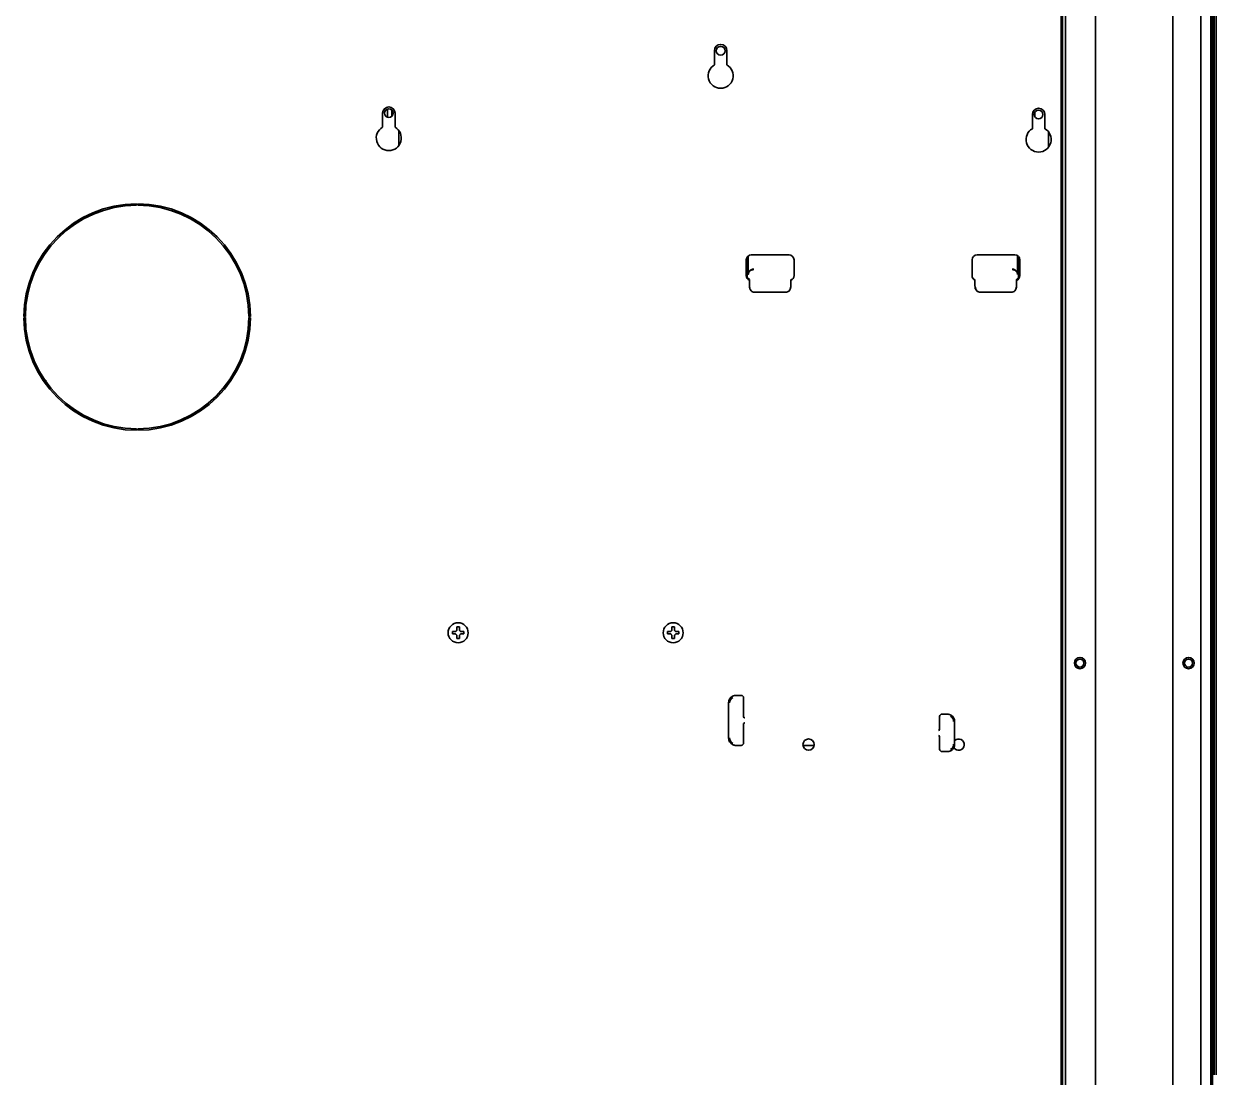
# Model space of a CAD drawing. Header units: inches. Extents: x 786 to 5593, y 691 to 5453.
# Drawn here: x 3780.4 to 4257.2, y 4626.7 to 5047.9 of the extents above; entities that cross this region are included whole.
import ezdxf

# ---------------------------------------------------------------- set-up
doc = ezdxf.new("R2010")
doc.units = ezdxf.units.IN
doc.layers.add('1', color=7, linetype='Continuous', true_color=0xffffff)

msp = doc.modelspace()

# ---------------------------------------------------------------- linework, layer by layer
at = {"layer": '1', "color": 7, "linetype": 'Continuous', "lineweight": 35}
for p, q in [((4255.74, 5281.63), (4255.74, 4302.78)), ((4256.44, 4627.59), (4256.44, 5281.58)), ((4257.24, 4627.59), (4257.24, 5281.58)), ((4195.32, 5190.28), (4195.32, 4394.28)), ((4195.77, 5188.28), (4195.77, 4396.28)), ((4196.97, 5188.28), (4196.97, 4396.28)), ((4209.04, 4394.28), (4209.04, 5190.28)), ((4239.94, 4394.28), (4239.94, 5190.28)), ((4251.16, 5190.28), (4251.16, 4394.28)), ((4255.11, 4394.28), (4255.11, 5190.28)), ((4056.59, 5031.51), (4056.59, 5037.18)), ((4061.59, 5037.18), (4061.59, 5031.51)), ((3923.88, 5006.57), (3923.88, 5012.24)), ((3925.89, 5010.56), (3925.89, 5013.92)), ((3927.54, 5013.55), (3927.54, 5010.93)), ((3928.88, 5012.24), (3928.88, 5006.57)), ((4183.74, 5006.01), (4183.74, 5011.68)), ((4184.74, 5012.57), (4184.74, 5010.77)), ((4188.74, 5011.68), (4188.74, 5006.01)), ((3930.46, 5005.13), (3930.46, 4999.34)), ((4190.23, 5004.69), (4190.23, 4998.67)), ((3825.49, 4975.98), (3825.49, 4975.38)), ((3825.99, 4975.98), (3825.99, 4975.38)), ((4069.75, 4954.74), (4069.75, 4946.5)), ((4070.15, 4947.69), (4070.15, 4955.14)), ((4071.34, 4955.53), (4086.44, 4955.53)), ((4161.64, 4955.53), (4176.74, 4955.53)), ((4177.83, 4955.21), (4177.83, 4947.69)), ((4178.23, 4946.5), (4178.23, 4954.86)), ((4069.34, 4947.23), (4069.34, 4953.53)), ((4088.44, 4953.53), (4088.44, 4947.23)), ((4159.64, 4947.23), (4159.64, 4953.53)), ((4178.74, 4953.53), (4178.74, 4947.23)), ((4069.75, 4946.5), (4070.62, 4945.63)), ((4070.63, 4945.13), (4070.63, 4944.14)), ((4087.21, 4945.13), (4087.21, 4944.14)), ((4087.77, 4945.73), (4087.25, 4945.63)), ((4160.73, 4945.63), (4160.34, 4945.71)), ((4160.77, 4944.14), (4160.77, 4945.13)), ((4177.35, 4944.14), (4177.35, 4945.13)), ((4178.23, 4946.5), (4177.36, 4945.63)), ((4070.63, 4943.26), (4070.64, 4942.66)), ((4070.85, 4941.75), (4070.87, 4941.71)), ((4072.66, 4940.61), (4085.02, 4940.61)), ((4085.77, 4940.75), (4085.82, 4940.77)), ((4087.17, 4942.67), (4087.19, 4943.26)), ((4160.79, 4943.26), (4160.81, 4942.67)), ((4162.16, 4940.77), (4162.21, 4940.75)), ((4162.96, 4940.61), (4175.32, 4940.61)), ((4177.11, 4941.71), (4177.12, 4941.75)), ((4177.34, 4942.66), (4177.35, 4943.26)), ((3780.44, 4930.93), (3781.04, 4930.92)), ((3780.44, 4930.42), (3781.04, 4930.43)), ((3871.04, 4930.93), (3870.44, 4930.92)), ((3871.04, 4930.42), (3870.44, 4930.43)), ((3825.49, 4885.38), (3825.49, 4885.98)), ((3825.99, 4885.38), (3825.99, 4885.98)), ((3951.81, 4804.42), (3951.81, 4804.92)), ((3951.81, 4803.92), (3951.81, 4804.42)), ((3956.41, 4804.92), (3956.41, 4804.42)), ((3956.41, 4804.42), (3956.41, 4803.92)), ((4037.81, 4804.42), (4037.81, 4804.92)), ((4037.81, 4803.92), (4037.81, 4804.42)), ((4042.41, 4804.92), (4042.41, 4804.42)), ((4042.41, 4804.42), (4042.41, 4803.92)), ((4065.74, 4779.37), (4065.24, 4779.37)), ((4065.74, 4779.37), (4067.24, 4779.37)), ((4068.24, 4778.37), (4068.24, 4770.87)), ((4062.24, 4762.37), (4062.24, 4776.37)), ((4146.67, 4765.72), (4146.67, 4770.87)), ((4147.67, 4771.87), (4149.17, 4771.87)), ((4149.67, 4771.87), (4149.17, 4771.87)), ((4152.67, 4768.87), (4152.67, 4759.87)), ((4068.24, 4767.87), (4068.24, 4760.37)), ((4065.24, 4759.37), (4065.74, 4759.37)), ((4067.24, 4759.37), (4065.74, 4759.37)), ((4092.01, 4759.37), (4096.47, 4759.37)), ((4146.67, 4757.87), (4146.67, 4763.01)), ((4149.17, 4756.87), (4147.67, 4756.87)), ((4149.17, 4756.87), (4149.67, 4756.87))]:
    msp.add_line(p, q, dxfattribs=at)
for centre, radius in [((4059.09, 5037.18), 1.75), ((3926.38, 5012.24), 1.75), ((4186.24, 5011.68), 1.75), ((3954.11, 4804.42), 4), ((4040.11, 4804.42), 4), ((4202.78, 4792.28), 2.25), ((4202.78, 4792.28), 1.6), ((4246.2, 4792.28), 2.25), ((4246.2, 4792.28), 1.6), ((4094.24, 4759.68), 2.25)]:
    msp.add_circle(centre, radius, dxfattribs=at)
for centre, radius, start, end in [((4059.09, 5037.18), 2.5, 0, 180), ((4059.09, 5027.18), 5, 120, 60), ((3926.38, 5012.24), 2.5, 0, 180), ((4186.24, 5011.68), 2.5, 0, 180), ((3926.38, 5002.24), 5, 120, 60), ((4186.24, 5001.68), 5, 120, 60), ((3825.74, 4930.68), 45.3, 90.3183, 179.6817), ((3825.74, 4930.68), 44.7, 90.3183, 179.6817), ((3825.74, 4930.68), 45.3, 0.3183, 89.6817), ((3825.74, 4930.68), 44.7, 0.3183, 89.6817), ((4071.34, 4953.53), 2, 90, 180), ((4086.44, 4953.53), 2, 0, 90), ((4161.64, 4953.53), 2, 90, 180), ((4176.74, 4953.53), 2, 0, 90), ((4071.34, 4947.23), 2, 180, 249.0863), ((4086.44, 4947.23), 2, 292.7967, 0), ((4161.64, 4947.23), 2, 180, 243.9689), ((4176.74, 4947.23), 2, 287.8664, 0), ((3825.74, 4930.68), 45.3, 180.3183, 269.6817), ((3825.74, 4930.68), 44.7, 180.3183, 269.6817), ((3825.74, 4930.68), 44.7, 270.3183, 359.6817), ((3825.74, 4930.68), 45.3, 270.3183, 359.6817), ((4065.24, 4776.37), 3, 118.4197, 180), ((4065.15, 4776.37), 2.5, 118.4197, 180), ((4067.24, 4778.37), 1, 0, 90), ((4068.74, 4770.87), 0.5, 180, 232.4484), ((4068.74, 4767.87), 0.5, 127.5516, 180), ((4068.74, 4770.87), 0.5, 232.4484, 270), ((4068.74, 4767.87), 0.5, 90, 127.5516), ((4147.67, 4770.87), 1, 90, 180), ((4149.76, 4768.87), 2.5, 0, 61.5803), ((4149.67, 4768.87), 3, 0, 61.5803), ((4146.17, 4765.87), 0.5, 270, 0), ((4146.17, 4762.87), 0.5, 0, 90), ((4065.24, 4762.37), 3, 180, 241.5803), ((4065.15, 4762.37), 2.5, 180, 241.5803), ((4067.24, 4760.37), 1, 270, 0), ((4149.76, 4759.87), 2.5, 298.4197, 0), ((4149.67, 4759.87), 3, 298.4197, 0), ((4154.24, 4759.68), 2.25, 212.085, 134.1675), ((4147.67, 4757.87), 1, 180, 270)]:
    msp.add_arc(centre, radius, start, end, dxfattribs=at)
for centre, major_axis, ratio, start_param, end_param in [((4070.62, 4945.13), (0, -0.5), 0.017455, 1.570796, 3.124139), ((4087.25, 4945.13), (0, -0.5), 0.087489, 3.159046, 4.712389), ((4160.73, 4945.13), (0, -0.5), 0.087489, 1.570796, 3.124139), ((4177.36, 4945.13), (0, -0.5), 0.017455, 3.159046, 4.712389), ((4070.66, 4944.14), (0, -2), 0.017455, 4.712389, 5.168912), ((4072.64, 4942.66), (0.49, -1.98), 0.980177, 4.473906, 4.937741), ((4072.66, 4942.61), (0.89, -1.79), 0.999619, 4.248559, 5.819964), ((4085.03, 4942.61), (-1.86, -0.74), 0.997787, 1.189503, 2.763341), ((4085.16, 4942.66), (-1.25, -1.65), 0.952765, 1.007301, 2.199828), ((4087.03, 4944.14), (0, -2), 0.087489, 1.114274, 1.570796), ((4160.95, 4944.14), (0, -2), 0.087489, 4.712389, 5.168912), ((4162.82, 4942.66), (1.25, -1.65), 0.952765, 4.083357, 5.275884), ((4162.95, 4942.61), (1.86, -0.74), 0.997787, 3.519844, 5.093682), ((4175.32, 4942.61), (-0.89, -1.79), 0.999619, 0.463221, 2.034627), ((4175.34, 4942.66), (-0.49, -1.98), 0.980177, 1.345444, 1.809279), ((4177.32, 4944.14), (0, -2), 0.017455, 1.114274, 1.570796)]:
    msp.add_ellipse(centre, major_axis=major_axis, ratio=ratio, start_param=start_param, end_param=end_param, dxfattribs=at)
for points, knots in [([(4070.15, 4947.69), (4070.15, 4947.7), (4070.15, 4947.7), (4070.15, 4947.71), (4070.15, 4947.72), (4070.16, 4947.75), (4070.16, 4947.8), (4070.16, 4947.85), (4070.17, 4947.94), (4070.19, 4948.06), (4070.23, 4948.22), (4070.25, 4948.31), (4070.27, 4948.37), (4070.28, 4948.4), (4070.34, 4948.55), (4070.39, 4948.66), (4070.52, 4948.89), (4070.6, 4949), (4070.73, 4949.16), (4070.77, 4949.21), (4070.85, 4949.28), (4070.87, 4949.31), (4070.93, 4949.35), (4070.96, 4949.38), (4071.04, 4949.45), (4071.1, 4949.49), (4071.22, 4949.57), (4071.29, 4949.61), (4071.43, 4949.68), (4071.5, 4949.71), (4071.59, 4949.75), (4071.61, 4949.76), (4071.65, 4949.77), (4071.71, 4949.79), (4071.77, 4949.81), (4071.89, 4949.84), (4071.98, 4949.85), (4072.15, 4949.87), (4072.24, 4949.88), (4072.33, 4949.88)], [0, 0, 0, 0, 0.003906, 0.003906, 0.007813, 0.015625, 0.03125, 0.0625, 0.0625, 0.125, 0.1875, 0.21875, 0.21875, 0.25, 0.25, 0.375, 0.375, 0.5, 0.5, 0.5625, 0.5625, 0.59375, 0.59375, 0.625, 0.625, 0.6875, 0.6875, 0.75, 0.75, 0.8125, 0.8125, 0.828125, 0.828125, 0.84375, 0.875, 0.875, 0.9375, 0.9375, 1, 1, 1, 1]), ([(4072.22, 4949.63), (4072.13, 4949.63), (4072.04, 4949.62), (4071.88, 4949.61), (4071.79, 4949.59), (4071.68, 4949.56), (4071.62, 4949.55), (4071.57, 4949.53), (4071.53, 4949.52), (4071.51, 4949.51), (4071.42, 4949.48), (4071.35, 4949.45), (4071.22, 4949.39), (4071.16, 4949.35), (4071.04, 4949.28), (4070.99, 4949.24), (4070.91, 4949.18), (4070.88, 4949.16), (4070.83, 4949.12), (4070.81, 4949.1), (4070.74, 4949.03), (4070.69, 4948.98), (4070.57, 4948.85), (4070.5, 4948.75), (4070.38, 4948.55), (4070.33, 4948.45), (4070.28, 4948.31), (4070.27, 4948.29), (4070.25, 4948.23), (4070.22, 4948.15), (4070.19, 4948.02), (4070.17, 4947.91), (4070.16, 4947.83), (4070.16, 4947.79), (4070.16, 4947.75), (4070.15, 4947.72), (4070.15, 4947.71), (4070.15, 4947.69)], [0, 0, 0, 0, 0.0625, 0.0625, 0.125, 0.125, 0.15625, 0.171875, 0.171875, 0.1875, 0.1875, 0.25, 0.25, 0.3125, 0.3125, 0.375, 0.375, 0.40625, 0.40625, 0.4375, 0.4375, 0.5, 0.5, 0.625, 0.625, 0.75, 0.75, 0.78125, 0.78125, 0.8125, 0.875, 0.9375, 0.9375, 0.96875, 0.984375, 0.984375, 1, 1, 1, 1]), ([(4175.65, 4949.88), (4175.74, 4949.88), (4175.83, 4949.87), (4176, 4949.85), (4176.09, 4949.84), (4176.21, 4949.81), (4176.27, 4949.79), (4176.33, 4949.77), (4176.37, 4949.76), (4176.39, 4949.75), (4176.48, 4949.71), (4176.55, 4949.68), (4176.69, 4949.61), (4176.76, 4949.57), (4176.88, 4949.49), (4176.94, 4949.45), (4177.02, 4949.38), (4177.05, 4949.35), (4177.1, 4949.31), (4177.13, 4949.28), (4177.21, 4949.21), (4177.25, 4949.16), (4177.38, 4949), (4177.46, 4948.89), (4177.59, 4948.66), (4177.64, 4948.55), (4177.7, 4948.4), (4177.71, 4948.37), (4177.73, 4948.31), (4177.75, 4948.22), (4177.79, 4948.06), (4177.81, 4947.94), (4177.82, 4947.85), (4177.82, 4947.8), (4177.82, 4947.75), (4177.83, 4947.72), (4177.83, 4947.71), (4177.83, 4947.7), (4177.83, 4947.7), (4177.83, 4947.69)], [0, 0, 0, 0, 0.0625, 0.0625, 0.125, 0.125, 0.15625, 0.171875, 0.171875, 0.1875, 0.1875, 0.25, 0.25, 0.3125, 0.3125, 0.375, 0.375, 0.40625, 0.40625, 0.4375, 0.4375, 0.5, 0.5, 0.625, 0.625, 0.75, 0.75, 0.78125, 0.78125, 0.8125, 0.875, 0.9375, 0.9375, 0.96875, 0.984375, 0.992188, 0.996094, 0.996094, 1, 1, 1, 1]), ([(4177.83, 4947.69), (4177.83, 4947.71), (4177.83, 4947.72), (4177.82, 4947.75), (4177.82, 4947.79), (4177.82, 4947.83), (4177.81, 4947.91), (4177.79, 4948.02), (4177.76, 4948.15), (4177.73, 4948.23), (4177.71, 4948.29), (4177.7, 4948.31), (4177.65, 4948.45), (4177.6, 4948.55), (4177.48, 4948.75), (4177.41, 4948.85), (4177.29, 4948.98), (4177.24, 4949.03), (4177.17, 4949.1), (4177.15, 4949.12), (4177.1, 4949.16), (4177.07, 4949.18), (4176.99, 4949.24), (4176.94, 4949.28), (4176.82, 4949.35), (4176.76, 4949.39), (4176.63, 4949.45), (4176.56, 4949.48), (4176.47, 4949.51), (4176.45, 4949.52), (4176.41, 4949.53), (4176.36, 4949.55), (4176.3, 4949.56), (4176.18, 4949.59), (4176.1, 4949.61), (4175.94, 4949.62), (4175.85, 4949.63), (4175.76, 4949.63)], [0, 0, 0, 0, 0.015625, 0.015625, 0.03125, 0.0625, 0.0625, 0.125, 0.1875, 0.21875, 0.21875, 0.25, 0.25, 0.375, 0.375, 0.5, 0.5, 0.5625, 0.5625, 0.59375, 0.59375, 0.625, 0.625, 0.6875, 0.6875, 0.75, 0.75, 0.8125, 0.8125, 0.828125, 0.828125, 0.84375, 0.875, 0.875, 0.9375, 0.9375, 1, 1, 1, 1]), ([(3954.61, 4806.72), (3954.61, 4806.52), (3954.61, 4806.31), (3954.61, 4805.99), (3954.61, 4805.88), (3954.61, 4805.65), (3954.61, 4805.54), (3954.61, 4805.42)], [0, 0, 0, 0, 0.5, 0.5, 0.75, 0.75, 1, 1, 1, 1]), ([(4040.61, 4806.72), (4040.61, 4806.52), (4040.61, 4806.31), (4040.61, 4805.99), (4040.61, 4805.88), (4040.61, 4805.65), (4040.61, 4805.54), (4040.61, 4805.42)], [0, 0, 0, 0, 0.5, 0.5, 0.75, 0.75, 1, 1, 1, 1]), ([(3951.81, 4804.92), (3952.02, 4804.92), (3952.23, 4804.92), (3952.55, 4804.92), (3952.66, 4804.92), (3952.89, 4804.92), (3953, 4804.92), (3953.11, 4804.92)], [0, 0, 0, 0, 0.5, 0.5, 0.75, 0.75, 1, 1, 1, 1]), ([(3953.61, 4802.12), (3953.61, 4802.33), (3953.61, 4802.54), (3953.61, 4802.86), (3953.61, 4802.97), (3953.61, 4803.2), (3953.61, 4803.31), (3953.61, 4803.42)], [0, 0, 0, 0, 0.5, 0.5, 0.75, 0.75, 1, 1, 1, 1]), ([(3956.41, 4803.92), (3956.21, 4803.92), (3956, 4803.92), (3955.68, 4803.92), (3955.57, 4803.92), (3955.34, 4803.92), (3955.23, 4803.92), (3955.11, 4803.92)], [0, 0, 0, 0, 0.5, 0.5, 0.75, 0.75, 1, 1, 1, 1]), ([(4037.81, 4804.92), (4038.02, 4804.92), (4038.23, 4804.92), (4038.55, 4804.92), (4038.66, 4804.92), (4038.89, 4804.92), (4039, 4804.92), (4039.11, 4804.92)], [0, 0, 0, 0, 0.5, 0.5, 0.75, 0.75, 1, 1, 1, 1]), ([(4039.61, 4802.12), (4039.61, 4802.33), (4039.61, 4802.54), (4039.61, 4802.86), (4039.61, 4802.97), (4039.61, 4803.2), (4039.61, 4803.31), (4039.61, 4803.42)], [0, 0, 0, 0, 0.5, 0.5, 0.75, 0.75, 1, 1, 1, 1]), ([(4042.41, 4803.92), (4042.21, 4803.92), (4042, 4803.92), (4041.68, 4803.92), (4041.57, 4803.92), (4041.34, 4803.92), (4041.23, 4803.92), (4041.11, 4803.92)], [0, 0, 0, 0, 0.5, 0.5, 0.75, 0.75, 1, 1, 1, 1]), ([(4063.81, 4779), (4063.87, 4779.03), (4063.93, 4779.06), (4064.04, 4779.12), (4064.1, 4779.14), (4064.19, 4779.18), (4064.22, 4779.19), (4064.28, 4779.21), (4064.36, 4779.24), (4064.45, 4779.26), (4064.63, 4779.31), (4064.75, 4779.33), (4064.9, 4779.35), (4064.93, 4779.35), (4065, 4779.36), (4065.03, 4779.36), (4065.09, 4779.36), (4065.12, 4779.36), (4065.18, 4779.37), (4065.21, 4779.37), (4065.24, 4779.37)], [0, 0, 0, 0, 0.125, 0.125, 0.25, 0.25, 0.3125, 0.3125, 0.375, 0.5, 0.5, 0.75, 0.75, 0.8125, 0.8125, 0.875, 0.875, 0.9375, 0.9375, 1, 1, 1, 1]), ([(4149.67, 4771.87), (4149.7, 4771.87), (4149.73, 4771.87), (4149.79, 4771.86), (4149.82, 4771.86), (4149.92, 4771.86), (4149.98, 4771.85), (4150.16, 4771.83), (4150.28, 4771.81), (4150.46, 4771.76), (4150.52, 4771.75), (4150.61, 4771.72), (4150.64, 4771.71), (4150.7, 4771.69), (4150.72, 4771.68), (4150.81, 4771.64), (4150.87, 4771.62), (4150.99, 4771.56), (4151.04, 4771.54), (4151.1, 4771.5)], [0, 0, 0, 0, 0.0625, 0.0625, 0.125, 0.125, 0.25, 0.25, 0.5, 0.5, 0.625, 0.625, 0.6875, 0.6875, 0.75, 0.75, 0.875, 0.875, 1, 1, 1, 1]), ([(4065.24, 4759.37), (4065.21, 4759.37), (4065.18, 4759.37), (4065.12, 4759.37), (4065.09, 4759.37), (4065, 4759.38), (4064.94, 4759.38), (4064.75, 4759.4), (4064.63, 4759.42), (4064.46, 4759.47), (4064.37, 4759.49), (4064.28, 4759.52), (4064.22, 4759.55), (4064.19, 4759.56), (4064.1, 4759.59), (4064.04, 4759.61), (4063.93, 4759.67), (4063.87, 4759.7), (4063.81, 4759.73)], [0, 0, 0, 0, 0.0625, 0.0625, 0.125, 0.125, 0.25, 0.25, 0.5, 0.5, 0.625, 0.6875, 0.6875, 0.75, 0.75, 0.875, 0.875, 1, 1, 1, 1]), ([(4151.1, 4757.23), (4151.04, 4757.2), (4150.99, 4757.17), (4150.87, 4757.12), (4150.81, 4757.09), (4150.73, 4757.06), (4150.7, 4757.05), (4150.64, 4757.03), (4150.61, 4757.02), (4150.52, 4756.99), (4150.46, 4756.97), (4150.28, 4756.93), (4150.16, 4756.9), (4149.98, 4756.88), (4149.92, 4756.88), (4149.82, 4756.87), (4149.78, 4756.87), (4149.73, 4756.87), (4149.7, 4756.87), (4149.69, 4756.87), (4149.67, 4756.87)], [0, 0, 0, 0, 0.125, 0.125, 0.25, 0.25, 0.3125, 0.3125, 0.375, 0.375, 0.5, 0.5, 0.75, 0.75, 0.875, 0.875, 0.9375, 0.96875, 0.96875, 1, 1, 1, 1])]:
    msp.add_open_spline(points, degree=3, knots=knots, dxfattribs=at)
for points, degree in [([(3781.48, 4934.35), (3780.87, 4934.18)], 1), ([(3788.65, 4905.21), (3789.27, 4905.38)], 1), ([(3953.61, 4805.42), (3953.61, 4805.48), (3953.61, 4805.59), (3953.61, 4805.75), (3953.61, 4805.91), (3953.61, 4806.06), (3953.61, 4806.21), (3953.61, 4806.37), (3953.61, 4806.54), (3953.61, 4806.66), (3953.61, 4806.72)], 3), ([(3953.61, 4806.72), (3953.78, 4806.72), (3954.11, 4806.72), (3954.45, 4806.72), (3954.61, 4806.72)], 3), ([(4039.61, 4805.42), (4039.61, 4805.48), (4039.61, 4805.59), (4039.61, 4805.75), (4039.61, 4805.91), (4039.61, 4806.06), (4039.61, 4806.21), (4039.61, 4806.37), (4039.61, 4806.54), (4039.61, 4806.66), (4039.61, 4806.72)], 3), ([(4039.61, 4806.72), (4039.78, 4806.72), (4040.11, 4806.72), (4040.45, 4806.72), (4040.61, 4806.72)], 3), ([(3953.11, 4803.92), (3953.06, 4803.92), (3952.95, 4803.92), (3952.79, 4803.92), (3952.63, 4803.92), (3952.48, 4803.92), (3952.32, 4803.92), (3952.17, 4803.92), (3952, 4803.92), (3951.88, 4803.92), (3951.81, 4803.92)], 3), ([(3953.11, 4804.92), (3953.14, 4804.95), (3953.19, 4805), (3953.26, 4805.07), (3953.33, 4805.14), (3953.4, 4805.21), (3953.47, 4805.28), (3953.54, 4805.35), (3953.59, 4805.4), (3953.61, 4805.42)], 3), ([(3953.61, 4803.42), (3953.59, 4803.45), (3953.54, 4803.5), (3953.46, 4803.57), (3953.39, 4803.65), (3953.32, 4803.72), (3953.25, 4803.79), (3953.18, 4803.85), (3953.14, 4803.9), (3953.11, 4803.92)], 3), ([(3954.61, 4802.12), (3954.45, 4802.12), (3954.11, 4802.12), (3953.78, 4802.12), (3953.61, 4802.12)], 3), ([(3954.61, 4805.42), (3954.64, 4805.4), (3954.69, 4805.35), (3954.77, 4805.27), (3954.84, 4805.2), (3954.91, 4805.13), (3954.98, 4805.06), (3955.05, 4804.99), (3955.09, 4804.95), (3955.11, 4804.92)], 3), ([(3955.11, 4803.92), (3955.09, 4803.9), (3955.04, 4803.85), (3954.97, 4803.78), (3954.9, 4803.71), (3954.83, 4803.64), (3954.76, 4803.57), (3954.69, 4803.5), (3954.64, 4803.45), (3954.61, 4803.42)], 3), ([(3954.61, 4803.42), (3954.61, 4803.37), (3954.61, 4803.26), (3954.61, 4803.1), (3954.61, 4802.94), (3954.61, 4802.79), (3954.61, 4802.63), (3954.61, 4802.48), (3954.61, 4802.31), (3954.61, 4802.19), (3954.61, 4802.12)], 3), ([(3955.11, 4804.92), (3955.17, 4804.92), (3955.28, 4804.92), (3955.44, 4804.92), (3955.6, 4804.92), (3955.75, 4804.92), (3955.9, 4804.92), (3956.06, 4804.92), (3956.23, 4804.92), (3956.35, 4804.92), (3956.41, 4804.92)], 3), ([(4039.11, 4803.92), (4039.06, 4803.92), (4038.95, 4803.92), (4038.79, 4803.92), (4038.63, 4803.92), (4038.48, 4803.92), (4038.32, 4803.92), (4038.17, 4803.92), (4038, 4803.92), (4037.88, 4803.92), (4037.81, 4803.92)], 3), ([(4039.11, 4804.92), (4039.14, 4804.95), (4039.19, 4805), (4039.26, 4805.07), (4039.33, 4805.14), (4039.4, 4805.21), (4039.47, 4805.28), (4039.54, 4805.35), (4039.59, 4805.4), (4039.61, 4805.42)], 3), ([(4039.61, 4803.42), (4039.59, 4803.45), (4039.54, 4803.5), (4039.46, 4803.57), (4039.39, 4803.65), (4039.32, 4803.72), (4039.25, 4803.79), (4039.18, 4803.85), (4039.14, 4803.9), (4039.11, 4803.92)], 3), ([(4040.61, 4802.12), (4040.45, 4802.12), (4040.11, 4802.12), (4039.78, 4802.12), (4039.61, 4802.12)], 3), ([(4040.61, 4805.42), (4040.64, 4805.4), (4040.69, 4805.35), (4040.77, 4805.27), (4040.84, 4805.2), (4040.91, 4805.13), (4040.98, 4805.06), (4041.05, 4804.99), (4041.09, 4804.95), (4041.11, 4804.92)], 3), ([(4041.11, 4803.92), (4041.09, 4803.9), (4041.04, 4803.85), (4040.97, 4803.78), (4040.9, 4803.71), (4040.83, 4803.64), (4040.76, 4803.57), (4040.69, 4803.5), (4040.64, 4803.45), (4040.61, 4803.42)], 3), ([(4040.61, 4803.42), (4040.61, 4803.37), (4040.61, 4803.26), (4040.61, 4803.1), (4040.61, 4802.94), (4040.61, 4802.79), (4040.61, 4802.63), (4040.61, 4802.48), (4040.61, 4802.31), (4040.61, 4802.19), (4040.61, 4802.12)], 3), ([(4041.11, 4804.92), (4041.17, 4804.92), (4041.28, 4804.92), (4041.44, 4804.92), (4041.6, 4804.92), (4041.75, 4804.92), (4041.9, 4804.92), (4042.06, 4804.92), (4042.23, 4804.92), (4042.35, 4804.92), (4042.41, 4804.92)], 3)]:
    msp.add_open_spline(points, degree=degree, dxfattribs=at)

doc.saveas('drawing.dxf')
